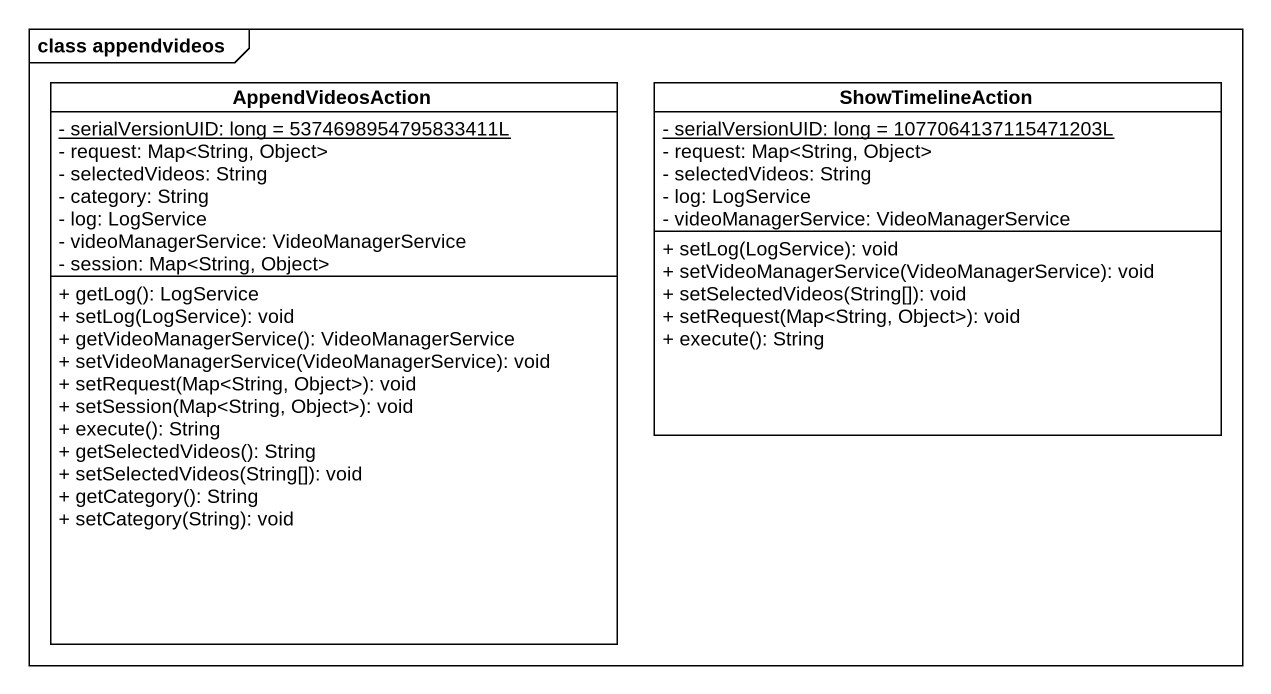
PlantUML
@startuml
mainframe class appendvideos
hide circle
hide empty members
skinparam classAttributeIconSize 0
class AppendVideosAction {
  {static} - serialVersionUID: long = 5374698954795833411L
  - request: Map<String, Object>
  - selectedVideos: String
  - category: String
  - log: LogService
  - videoManagerService: VideoManagerService
  - session: Map<String, Object>
  + getLog(): LogService
  + setLog(LogService): void
  + getVideoManagerService(): VideoManagerService
  + setVideoManagerService(VideoManagerService): void
  + setRequest(Map<String, Object>): void
  + setSession(Map<String, Object>): void
  + execute(): String
  + getSelectedVideos(): String
  + setSelectedVideos(String[]): void
  + getCategory(): String
  + setCategory(String): void
}
class ShowTimelineAction {
  {static} - serialVersionUID: long = 1077064137115471203L
  - request: Map<String, Object>
  - selectedVideos: String
  - log: LogService
  - videoManagerService: VideoManagerService
  + setLog(LogService): void
  + setVideoManagerService(VideoManagerService): void
  + setSelectedVideos(String[]): void
  + setRequest(Map<String, Object>): void
  + execute(): String
}
@enduml
